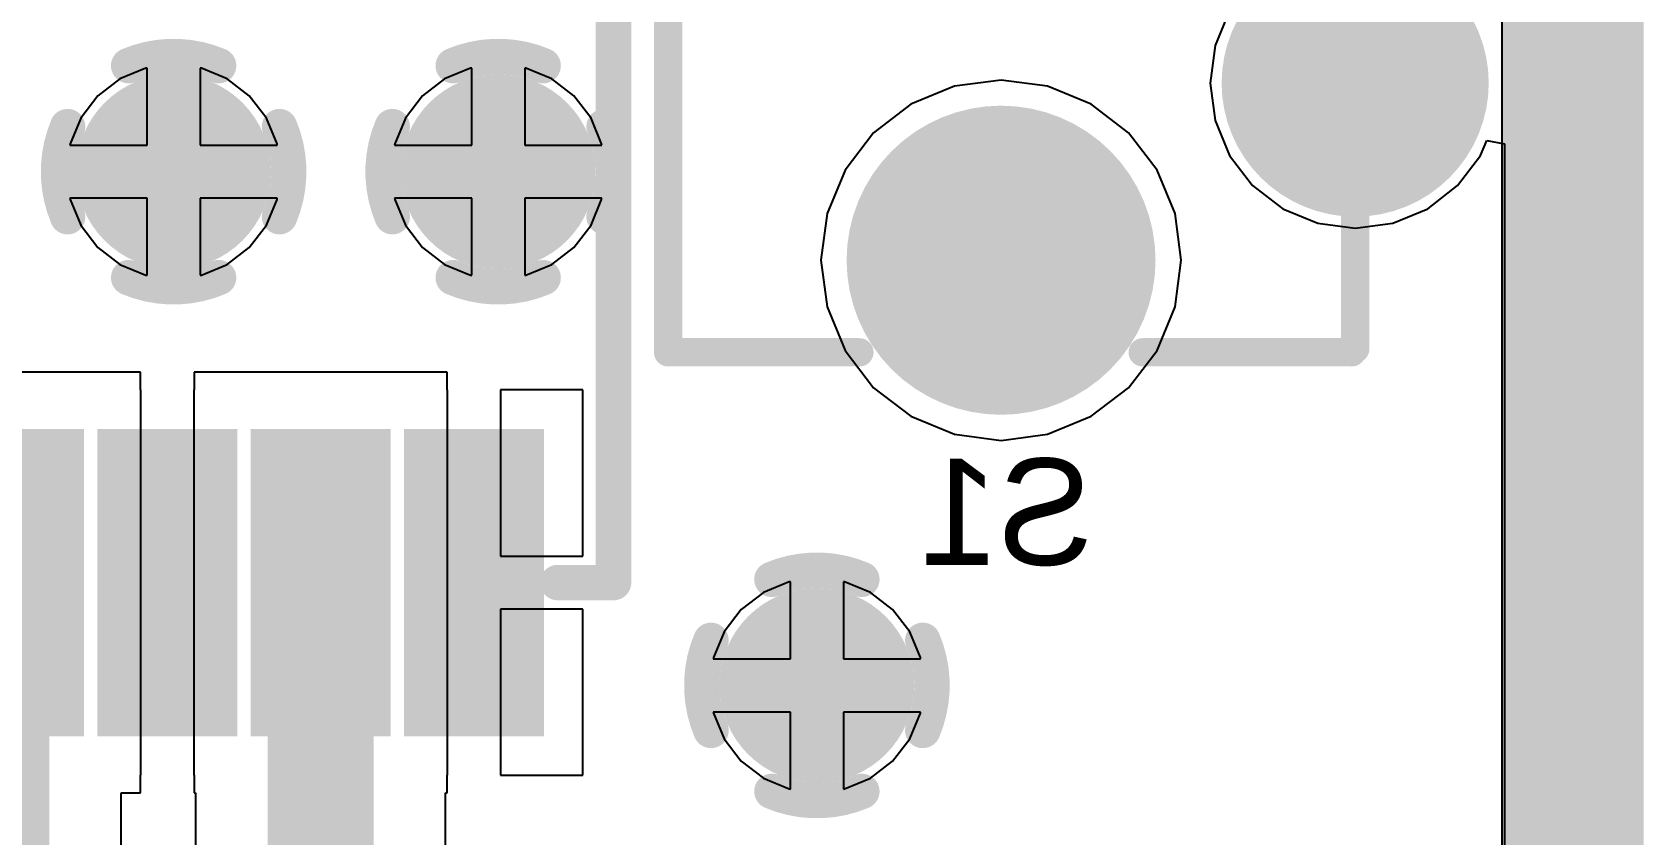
# Model space of a CAD drawing. Extents: x 68.2 to 119.3, y 46.6 to 104.3.
# Drawn here: x 107.69 to 119.25, y 56.71 to 62.47 of the extents above; entities that cross this region are included whole.
import ezdxf

# ---------------------------------------------------------------- set-up
doc = ezdxf.new("R2010")
doc.units = 0
doc.layers.get('0').update_dxf_attribs({"linetype": 'CONTINUOUS'})
for name, color, linetype in [('BOTTOMLAYER', 5, 'CONTINUOUS'), ('BOTTOMOVERLAY', 54, 'CONTINUOUS'), ('BOTTOMSOLDER', 6, 'CONTINUOUS'), ('INTERNALPLANE1', 76, 'CONTINUOUS'), ('INTERNALPLANE2', 16, 'CONTINUOUS'), ('KEEPOUTLAYER', 6, 'CONTINUOUS'), ('MULTILAYER', 9, 'CONTINUOUS'), ('TOPLAYER', 1, 'CONTINUOUS'), ('TOPOVERLAY', 2, 'CONTINUOUS'), ('TOPPASTE', 8, 'CONTINUOUS'), ('TOPSOLDER', 216, 'CONTINUOUS')]:
    doc.layers.add(name, color=color, linetype=linetype)

# ---------------------------------------------------------------- blocks, each defined once
blk = doc.blocks.new('NEO_M8N_10')
at = {"layer": 'TOPLAYER'}
for points in [[(10.3, 1), (10.3, -1), (11.1, 1), (11.1, -1)], [(11.4, 1), (11.4, -1), (12.2, 1), (12.2, -1)], [(12.5, 1), (12.5, -1), (13.3, 1), (13.3, -1)], [(13.6, 1), (13.6, -1), (14.4, 1), (14.4, -1)]]:
    blk.add_solid(points, dxfattribs=at)
at = {"layer": 'TOPOVERLAY', "const_width": 0.254}
for points in [[(15, 12.2), (15, 0)], [(14.6, 0), (15, 0)]]:
    blk.add_lwpolyline(points, dxfattribs=at)
at = {"layer": 'TOPOVERLAY', "const_width": 0.127}
for points in [[(14.536, 0, 1), (14.663, 0, 1)], [(14.937, 0, 1), (15.064, 0, 1)], [(14.937, 0, 1), (15.064, 0, 1)]]:
    blk.add_lwpolyline(points, format="xyb", close=True, dxfattribs=at)
at = {"layer": 'TOPPASTE'}
for points in [[(10.3, 1), (10.3, -1), (11.1, 1), (11.1, -1)], [(11.4, 1), (11.4, -1), (12.2, 1), (12.2, -1)], [(12.5, 1), (12.5, -1), (13.3, 1), (13.3, -1)], [(13.6, 1), (13.6, -1), (14.4, 1), (14.4, -1)]]:
    blk.add_solid(points, dxfattribs=at)
at = {"layer": 'TOPSOLDER'}
for points in [[(10.198, 1.102), (10.198, -1.102), (11.202, 1.102), (11.202, -1.102)], [(11.298, 1.102), (11.298, -1.102), (12.302, 1.102), (12.302, -1.102)], [(12.398, 1.102), (12.398, -1.102), (13.402, 1.102), (13.402, -1.102)], [(13.498, 1.102), (13.498, -1.102), (14.502, 1.102), (14.502, -1.102)]]:
    blk.add_solid(points, dxfattribs=at)
blk = doc.blocks.new('KEY2_B_49')
at = {"layer": 'BOTTOMLAYER'}
for points, const_width in [([(-2.865, 0, 1), (-2.215, 0, 1)], 0.65), ([(2.215, 0, 1), (2.865, 0, 1)], 0.65), ([(-4.26, -2.54, 1), (-3.36, -2.54, 1)], 0.9), ([(3.36, -2.54, 1), (4.26, -2.54, 1)], 0.9)]:
    blk.add_lwpolyline(points, format="xyb", close=True, dxfattribs=dict(at, const_width=const_width))
at = {"layer": 'BOTTOMOVERLAY', "const_width": 0.203}
for points in [[(-4.47, -0.025), (-4.445, 0)], [(-4.47, -1.524), (-4.47, -0.025)], [(-3.327, 0), (-4.445, 0)], [(4.445, 0), (3.327, 0)], [(4.47, -0.025), (4.445, 0)], [(4.47, -1.524), (4.47, -0.025)], [(-4.47, -4.928), (-4.47, -3.556)], [(4.47, -4.928), (4.47, -3.556)], [(4.47, -4.928), (-4.47, -4.928)]]:
    blk.add_lwpolyline(points, dxfattribs=at)
at = {"layer": 'BOTTOMOVERLAY', "const_width": 0.102}
for points in [[(-4.521, -0.025, 1), (-4.42, -0.025, 1)], [(-4.521, -0.025, 1), (-4.42, -0.025, 1)], [(-4.496, 0, 1), (-4.394, 0, 1)], [(-4.496, 0, 1), (-4.394, 0, 1)], [(-3.378, 0, 1), (-3.277, 0, 1)], [(3.277, 0, 1), (3.378, 0, 1)], [(4.394, 0, 1), (4.496, 0, 1)], [(4.394, 0, 1), (4.496, 0, 1)], [(4.42, -0.025, 1), (4.521, -0.025, 1)], [(4.42, -0.025, 1), (4.521, -0.025, 1)], [(-4.521, -1.524, 1), (-4.42, -1.524, 1)], [(4.42, -1.524, 1), (4.521, -1.524, 1)], [(-4.521, -3.556, 1), (-4.42, -3.556, 1)], [(4.42, -3.556, 1), (4.521, -3.556, 1)], [(-4.521, -4.928, 1), (-4.42, -4.928, 1)], [(-4.521, -4.928, 1), (-4.42, -4.928, 1)], [(4.42, -4.928, 1), (4.521, -4.928, 1)], [(4.42, -4.928, 1), (4.521, -4.928, 1)]]:
    blk.add_lwpolyline(points, format="xyb", close=True, dxfattribs=at)
at = {"layer": 'BOTTOMSOLDER'}
for points, const_width in [([(-2.916, 0, 1), (-2.164, 0, 1)], 0.752), ([(2.164, 0, 1), (2.916, 0, 1)], 0.752), ([(-4.311, -2.54, 1), (-3.309, -2.54, 1)], 1.002), ([(3.309, -2.54, 1), (4.311, -2.54, 1)], 1.002)]:
    blk.add_lwpolyline(points, format="xyb", close=True, dxfattribs=dict(at, const_width=const_width))
at = {"layer": 'INTERNALPLANE1', "const_width": 0.254}
for points in [[(-3.049, 0.958, -0.249328), (-2.031, 0.958)], [(-3.498, -0.509, -0.249328), (-3.498, 0.509)], [(-1.582, 0.509, -0.249328), (-1.582, -0.509)], [(-2.031, -0.958, -0.249328), (-3.049, -0.958)]]:
    blk.add_lwpolyline(points, format="xyb", dxfattribs=at)
at = {"layer": 'INTERNALPLANE1'}
for points, const_width in [([(-3.113, 0.958, 1), (-2.986, 0.958, 1)], 0.127), ([(-2.094, 0.958, 1), (-1.967, 0.958, 1)], 0.127), ([(2.061, 0, 1), (3.019, 0, 1)], 0.958), ([(-3.561, 0.509, 1), (-3.434, 0.509, 1)], 0.127), ([(-1.646, 0.509, 1), (-1.519, 0.509, 1)], 0.127), ([(-3.561, -0.509, 1), (-3.434, -0.509, 1)], 0.127), ([(-1.646, -0.509, 1), (-1.519, -0.509, 1)], 0.127), ([(-3.113, -0.958, 1), (-2.986, -0.958, 1)], 0.127), ([(-2.094, -0.958, 1), (-1.967, -0.958, 1)], 0.127), ([(-4.364, -2.54, 1), (-3.256, -2.54, 1)], 1.108), ([(3.256, -2.54, 1), (4.364, -2.54, 1)], 1.108)]:
    blk.add_lwpolyline(points, format="xyb", close=True, dxfattribs=dict(at, const_width=const_width))
at = {"layer": 'INTERNALPLANE2'}
for points, const_width in [([(-3.019, 0, 1), (-2.061, 0, 1)], 0.958), ([(2.061, 0, 1), (3.019, 0, 1)], 0.958), ([(-4.364, -2.54, 1), (-3.256, -2.54, 1)], 1.108), ([(3.256, -2.54, 1), (4.364, -2.54, 1)], 1.108)]:
    blk.add_lwpolyline(points, format="xyb", close=True, dxfattribs=dict(at, const_width=const_width))
at = {"layer": 'MULTILAYER'}
for points, const_width in [([(-2.865, 0, 1), (-2.215, 0, 1)], 0.65), ([(2.215, 0, 1), (2.865, 0, 1)], 0.65), ([(-4.26, -2.54, 1), (-3.36, -2.54, 1)], 0.9), ([(3.36, -2.54, 1), (4.26, -2.54, 1)], 0.9)]:
    blk.add_lwpolyline(points, format="xyb", close=True, dxfattribs=dict(at, const_width=const_width))
at = {"layer": 'TOPLAYER'}
for points, const_width in [([(-2.865, 0, 1), (-2.215, 0, 1)], 0.65), ([(2.215, 0, 1), (2.865, 0, 1)], 0.65), ([(-4.26, -2.54, 1), (-3.36, -2.54, 1)], 0.9), ([(3.36, -2.54, 1), (4.26, -2.54, 1)], 0.9)]:
    blk.add_lwpolyline(points, format="xyb", close=True, dxfattribs=dict(at, const_width=const_width))
at = {"layer": 'TOPSOLDER'}
for points, const_width in [([(-2.916, 0, 1), (-2.164, 0, 1)], 0.752), ([(2.164, 0, 1), (2.916, 0, 1)], 0.752), ([(-4.311, -2.54, 1), (-3.309, -2.54, 1)], 1.002), ([(3.309, -2.54, 1), (4.311, -2.54, 1)], 1.002)]:
    blk.add_lwpolyline(points, format="xyb", close=True, dxfattribs=dict(at, const_width=const_width))

msp = doc.modelspace()

# ---------------------------------------------------------------- linework, layer by layer
at = {"layer": 'BOTTOMLAYER'}
for p, q in [((116.282, 62.623), (116.178, 62.372)), ((116.178, 62.372), (116.143, 62.103)), ((108.509, 62.21), (108.323, 62.134)), ((108.517, 62.211), (108.509, 62.21)), ((108.517, 61.658), (108.517, 62.211)), ((108.907, 62.21), (108.898, 62.211)), ((108.898, 62.211), (108.898, 61.658)), ((109.092, 62.134), (108.907, 62.21)), ((110.837, 62.21), (110.652, 62.134)), ((110.846, 62.211), (110.837, 62.21)), ((110.846, 61.658), (110.846, 62.211)), ((111.235, 62.21), (111.227, 62.211)), ((111.227, 62.211), (111.227, 61.658)), ((111.42, 62.134), (111.235, 62.21)), ((108.323, 62.134), (108.164, 62.011)), ((109.251, 62.011), (109.092, 62.134)), ((110.652, 62.134), (110.493, 62.011)), ((111.579, 62.011), (111.42, 62.134)), ((114.308, 62.081), (113.997, 61.952)), ((114.643, 62.125), (114.308, 62.081)), ((114.977, 62.081), (114.643, 62.125)), ((115.289, 61.952), (114.977, 62.081)), ((116.143, 62.103), (116.178, 61.834)), ((108.164, 62.011), (108.042, 61.852)), ((109.373, 61.852), (109.251, 62.011)), ((110.493, 62.011), (110.37, 61.852)), ((111.702, 61.852), (111.579, 62.011)), ((108.042, 61.852), (107.965, 61.667)), ((109.45, 61.667), (109.373, 61.852)), ((110.37, 61.852), (110.294, 61.667)), ((111.778, 61.667), (111.702, 61.852)), ((113.997, 61.952), (113.729, 61.747)), ((115.556, 61.747), (115.289, 61.952)), ((113.729, 61.747), (113.524, 61.479)), ((115.762, 61.479), (115.556, 61.747)), ((116.178, 61.834), (116.282, 61.583)), ((107.965, 61.667), (107.964, 61.658)), ((107.964, 61.658), (108.517, 61.658)), ((108.898, 61.658), (109.451, 61.658)), ((109.451, 61.658), (109.45, 61.667)), ((110.294, 61.667), (110.293, 61.658)), ((110.293, 61.658), (110.846, 61.658)), ((111.227, 61.658), (111.78, 61.658)), ((111.78, 61.658), (111.778, 61.667)), ((118.083, 61.583), (118.128, 61.692)), ((118.128, 61.692), (118.253, 61.667)), ((118.253, 61.667), (118.253, 49.03)), ((116.282, 61.583), (116.447, 61.368)), ((117.918, 61.368), (118.083, 61.583)), ((113.524, 61.479), (113.395, 61.167)), ((115.891, 61.167), (115.762, 61.479)), ((108.517, 61.278), (107.964, 61.278)), ((107.964, 61.278), (107.965, 61.269)), ((107.965, 61.269), (108.042, 61.084)), ((108.517, 60.725), (108.517, 61.278)), ((109.451, 61.278), (108.898, 61.278)), ((108.898, 61.278), (108.898, 60.725)), ((109.373, 61.084), (109.45, 61.269)), ((109.45, 61.269), (109.451, 61.278)), ((110.846, 61.278), (110.293, 61.278)), ((110.293, 61.278), (110.294, 61.269)), ((110.294, 61.269), (110.37, 61.084)), ((110.846, 60.725), (110.846, 61.278)), ((111.78, 61.278), (111.227, 61.278)), ((111.227, 61.278), (111.227, 60.725)), ((111.702, 61.084), (111.778, 61.269)), ((111.778, 61.269), (111.78, 61.278)), ((116.447, 61.368), (116.663, 61.202)), ((117.703, 61.202), (117.918, 61.368)), ((113.395, 61.167), (113.351, 60.833)), ((115.935, 60.833), (115.891, 61.167)), ((116.663, 61.202), (116.914, 61.099)), ((117.452, 61.099), (117.703, 61.202)), ((108.042, 61.084), (108.164, 60.925)), ((109.251, 60.925), (109.373, 61.084)), ((110.37, 61.084), (110.493, 60.925)), ((111.579, 60.925), (111.702, 61.084)), ((116.914, 61.099), (117.183, 61.063)), ((117.183, 61.063), (117.452, 61.099)), ((108.164, 60.925), (108.323, 60.802)), ((109.092, 60.802), (109.251, 60.925)), ((110.493, 60.925), (110.652, 60.802)), ((111.42, 60.802), (111.579, 60.925)), ((108.323, 60.802), (108.509, 60.726)), ((108.907, 60.726), (109.092, 60.802)), ((110.652, 60.802), (110.837, 60.726)), ((111.235, 60.726), (111.42, 60.802)), ((113.351, 60.833), (113.395, 60.499)), ((115.891, 60.499), (115.935, 60.833)), ((108.509, 60.726), (108.517, 60.725)), ((108.898, 60.725), (108.907, 60.726)), ((110.837, 60.726), (110.846, 60.725)), ((111.227, 60.725), (111.235, 60.726)), ((113.395, 60.499), (113.524, 60.187)), ((115.762, 60.187), (115.891, 60.499)), ((113.524, 60.187), (113.729, 59.919)), ((115.556, 59.919), (115.762, 60.187)), ((113.729, 59.919), (113.997, 59.714)), ((115.289, 59.714), (115.556, 59.919)), ((113.997, 59.714), (114.308, 59.585)), ((114.977, 59.585), (115.289, 59.714)), ((114.308, 59.585), (114.643, 59.541)), ((114.643, 59.541), (114.977, 59.585)), ((113.123, 58.527), (112.938, 58.451)), ((113.132, 58.528), (113.123, 58.527)), ((113.132, 57.975), (113.132, 58.528)), ((113.521, 58.527), (113.513, 58.528)), ((113.513, 58.528), (113.513, 57.975)), ((113.706, 58.451), (113.521, 58.527)), ((112.938, 58.451), (112.779, 58.328)), ((113.865, 58.328), (113.706, 58.451)), ((112.779, 58.328), (112.656, 58.169)), ((113.988, 58.169), (113.865, 58.328)), ((112.656, 58.169), (112.58, 57.984)), ((114.064, 57.984), (113.988, 58.169)), ((112.58, 57.984), (112.579, 57.975)), ((112.579, 57.975), (113.132, 57.975)), ((113.513, 57.975), (114.065, 57.975)), ((114.065, 57.975), (114.064, 57.984)), ((113.132, 57.594), (112.579, 57.594)), ((112.579, 57.594), (112.58, 57.586)), ((112.58, 57.586), (112.656, 57.401)), ((113.132, 57.042), (113.132, 57.594)), ((114.065, 57.594), (113.513, 57.594)), ((113.513, 57.594), (113.513, 57.042)), ((113.988, 57.401), (114.064, 57.586)), ((114.064, 57.586), (114.065, 57.594)), ((112.656, 57.401), (112.779, 57.242)), ((113.865, 57.242), (113.988, 57.401)), ((112.779, 57.242), (112.938, 57.119)), ((113.706, 57.119), (113.865, 57.242)), ((112.938, 57.119), (113.123, 57.043)), ((113.521, 57.043), (113.706, 57.119)), ((113.123, 57.043), (113.132, 57.042)), ((113.513, 57.042), (113.521, 57.043))]:
    msp.add_line(p, q, dxfattribs=at)
at = {"layer": 'BOTTOMLAYER', "const_width": 0.381}
for points in [[(108.517, 61.468, 1), (108.898, 61.468, 1)], [(110.846, 61.468, 1), (111.227, 61.468, 1)], [(113.132, 57.785, 1), (113.513, 57.785, 1)]]:
    msp.add_lwpolyline(points, format="xyb", close=True, dxfattribs=at)
at = {"layer": 'BOTTOMSOLDER', "const_width": 0.483}
for points in [[(108.466, 61.468, 1), (108.949, 61.468, 1)], [(110.795, 61.468, 1), (111.277, 61.468, 1)], [(113.081, 57.785, 1), (113.563, 57.785, 1)]]:
    msp.add_lwpolyline(points, format="xyb", close=True, dxfattribs=at)
at = {"layer": 'INTERNALPLANE1'}
msp.add_line((118.235, 101.473), (118.235, 49.53), dxfattribs=at)
at = {"layer": 'INTERNALPLANE1', "const_width": 1.016}
msp.add_lwpolyline([(118.745, 49.53), (118.745, 101.473)], dxfattribs=at)
at = {"layer": 'INTERNALPLANE1', "const_width": 0.254}
for points in [[(108.385, 62.228, -0.203452), (109.03, 62.228)], [(110.713, 62.228, -0.203452), (111.359, 62.228)], [(107.948, 61.145, -0.203452), (107.948, 61.791)], [(109.468, 61.791, -0.203452), (109.468, 61.145)], [(110.276, 61.145, -0.203452), (110.276, 61.791)], [(111.796, 61.791, -0.203452), (111.796, 61.145)], [(109.03, 60.708, -0.203452), (108.385, 60.708)], [(111.359, 60.708, -0.203452), (110.713, 60.708)], [(112.999, 58.545, -0.203452), (113.645, 58.545)], [(112.562, 57.462, -0.203452), (112.562, 58.108)], [(114.082, 58.108, -0.203452), (114.082, 57.462)], [(113.645, 57.025, -0.203452), (112.999, 57.025)]]:
    msp.add_lwpolyline(points, format="xyb", dxfattribs=at)
at = {"layer": 'INTERNALPLANE1', "const_width": 0.127}
for points in [[(108.322, 62.228, 1), (108.449, 62.228, 1)], [(108.967, 62.228, 1), (109.094, 62.228, 1)], [(110.65, 62.228, 1), (110.777, 62.228, 1)], [(111.295, 62.228, 1), (111.422, 62.228, 1)], [(107.884, 61.791, 1), (108.011, 61.791, 1)], [(109.404, 61.791, 1), (109.531, 61.791, 1)], [(110.213, 61.791, 1), (110.34, 61.791, 1)], [(111.732, 61.791, 1), (111.859, 61.791, 1)], [(107.884, 61.145, 1), (108.011, 61.145, 1)], [(109.404, 61.145, 1), (109.531, 61.145, 1)], [(110.213, 61.145, 1), (110.34, 61.145, 1)], [(111.732, 61.145, 1), (111.859, 61.145, 1)], [(108.322, 60.708, 1), (108.449, 60.708, 1)], [(108.967, 60.708, 1), (109.094, 60.708, 1)], [(110.65, 60.708, 1), (110.777, 60.708, 1)], [(111.295, 60.708, 1), (111.422, 60.708, 1)], [(112.936, 58.545, 1), (113.063, 58.545, 1)], [(113.581, 58.545, 1), (113.708, 58.545, 1)], [(112.499, 58.108, 1), (112.626, 58.108, 1)], [(114.018, 58.108, 1), (114.145, 58.108, 1)], [(112.499, 57.462, 1), (112.626, 57.462, 1)], [(114.018, 57.462, 1), (114.145, 57.462, 1)], [(112.936, 57.025, 1), (113.063, 57.025, 1)], [(113.581, 57.025, 1), (113.708, 57.025, 1)]]:
    msp.add_lwpolyline(points, format="xyb", close=True, dxfattribs=at)
at = {"layer": 'INTERNALPLANE2'}
msp.add_line((118.235, 101.473), (118.235, 49.53), dxfattribs=at)
at = {"layer": 'INTERNALPLANE2', "const_width": 1.016}
msp.add_lwpolyline([(118.745, 49.53), (118.745, 101.473)], dxfattribs=at)
at = {"layer": 'INTERNALPLANE2', "const_width": 0.699}
for points in [[(108.358, 61.468, 1), (109.057, 61.468, 1)], [(110.687, 61.468, 1), (111.385, 61.468, 1)], [(112.973, 57.785, 1), (113.671, 57.785, 1)]]:
    msp.add_lwpolyline(points, format="xyb", close=True, dxfattribs=at)
at = {"layer": 'KEEPOUTLAYER', "const_width": 0.203}
msp.add_lwpolyline([(118.745, 49.03), (118.745, 101.473)], dxfattribs=at)
at = {"layer": 'MULTILAYER', "const_width": 0.381}
for points in [[(108.517, 61.468, 1), (108.898, 61.468, 1)], [(110.846, 61.468, 1), (111.227, 61.468, 1)], [(113.132, 57.785, 1), (113.513, 57.785, 1)]]:
    msp.add_lwpolyline(points, format="xyb", close=True, dxfattribs=at)
at = {"layer": 'TOPLAYER'}
for p, q in [((116.282, 62.623), (116.178, 62.372)), ((116.178, 62.372), (116.143, 62.103)), ((108.509, 62.21), (108.323, 62.134)), ((108.517, 62.211), (108.509, 62.21)), ((108.517, 61.658), (108.517, 62.211)), ((108.907, 62.21), (108.898, 62.211)), ((108.898, 62.211), (108.898, 61.658)), ((109.092, 62.134), (108.907, 62.21)), ((110.837, 62.21), (110.652, 62.134)), ((110.846, 62.211), (110.837, 62.21)), ((110.846, 61.658), (110.846, 62.211)), ((111.235, 62.21), (111.227, 62.211)), ((111.227, 62.211), (111.227, 61.658)), ((111.42, 62.134), (111.235, 62.21)), ((108.323, 62.134), (108.164, 62.011)), ((109.251, 62.011), (109.092, 62.134)), ((110.652, 62.134), (110.493, 62.011)), ((111.579, 62.011), (111.42, 62.134)), ((114.308, 62.081), (113.997, 61.952)), ((114.643, 62.125), (114.308, 62.081)), ((114.977, 62.081), (114.643, 62.125)), ((115.289, 61.952), (114.977, 62.081)), ((116.143, 62.103), (116.178, 61.834)), ((108.164, 62.011), (108.042, 61.852)), ((109.373, 61.852), (109.251, 62.011)), ((110.493, 62.011), (110.37, 61.852)), ((111.702, 61.852), (111.579, 62.011)), ((108.042, 61.852), (107.965, 61.667)), ((109.45, 61.667), (109.373, 61.852)), ((110.37, 61.852), (110.294, 61.667)), ((111.778, 61.667), (111.702, 61.852)), ((113.997, 61.952), (113.729, 61.747)), ((115.556, 61.747), (115.289, 61.952)), ((113.729, 61.747), (113.524, 61.479)), ((115.762, 61.479), (115.556, 61.747)), ((116.178, 61.834), (116.282, 61.583)), ((107.965, 61.667), (107.964, 61.658)), ((107.964, 61.658), (108.517, 61.658)), ((108.898, 61.658), (109.451, 61.658)), ((109.451, 61.658), (109.45, 61.667)), ((110.294, 61.667), (110.293, 61.658)), ((110.293, 61.658), (110.846, 61.658)), ((111.227, 61.658), (111.78, 61.658)), ((111.78, 61.658), (111.778, 61.667)), ((118.083, 61.583), (118.128, 61.692)), ((118.128, 61.692), (118.253, 61.667)), ((118.253, 61.667), (118.253, 49.03)), ((116.282, 61.583), (116.447, 61.368)), ((117.918, 61.368), (118.083, 61.583)), ((113.524, 61.479), (113.395, 61.167)), ((115.891, 61.167), (115.762, 61.479)), ((108.517, 61.278), (107.964, 61.278)), ((107.964, 61.278), (107.965, 61.269)), ((107.965, 61.269), (108.042, 61.084)), ((108.517, 60.725), (108.517, 61.278)), ((109.451, 61.278), (108.898, 61.278)), ((108.898, 61.278), (108.898, 60.725)), ((109.373, 61.084), (109.45, 61.269)), ((109.45, 61.269), (109.451, 61.278)), ((110.846, 61.278), (110.293, 61.278)), ((110.293, 61.278), (110.294, 61.269)), ((110.294, 61.269), (110.37, 61.084)), ((110.846, 60.725), (110.846, 61.278)), ((111.78, 61.278), (111.227, 61.278)), ((111.227, 61.278), (111.227, 60.725)), ((111.702, 61.084), (111.778, 61.269)), ((111.778, 61.269), (111.78, 61.278)), ((116.447, 61.368), (116.663, 61.202)), ((117.703, 61.202), (117.918, 61.368)), ((113.395, 61.167), (113.351, 60.833)), ((115.935, 60.833), (115.891, 61.167)), ((116.663, 61.202), (116.914, 61.099)), ((117.452, 61.099), (117.703, 61.202)), ((108.042, 61.084), (108.164, 60.925)), ((109.251, 60.925), (109.373, 61.084)), ((110.37, 61.084), (110.493, 60.925)), ((111.579, 60.925), (111.702, 61.084)), ((116.914, 61.099), (117.183, 61.063)), ((117.183, 61.063), (117.452, 61.099)), ((108.164, 60.925), (108.323, 60.802)), ((109.092, 60.802), (109.251, 60.925)), ((110.493, 60.925), (110.652, 60.802)), ((111.42, 60.802), (111.579, 60.925)), ((108.323, 60.802), (108.509, 60.726)), ((108.907, 60.726), (109.092, 60.802)), ((110.652, 60.802), (110.837, 60.726)), ((111.235, 60.726), (111.42, 60.802)), ((113.351, 60.833), (113.395, 60.499)), ((115.891, 60.499), (115.935, 60.833)), ((108.509, 60.726), (108.517, 60.725)), ((108.898, 60.725), (108.907, 60.726)), ((110.837, 60.726), (110.846, 60.725)), ((111.227, 60.725), (111.235, 60.726)), ((113.395, 60.499), (113.524, 60.187)), ((115.762, 60.187), (115.891, 60.499)), ((113.524, 60.187), (113.729, 59.919)), ((115.556, 59.919), (115.762, 60.187)), ((108.471, 60.03), (106.655, 60.03)), ((108.471, 59.903), (108.471, 60.03)), ((110.671, 60.03), (108.855, 60.03)), ((108.855, 60.03), (108.855, 59.903)), ((110.671, 59.903), (110.671, 60.03)), ((108.472, 59.903), (108.471, 59.903)), ((108.472, 58.521), (108.472, 59.903)), ((108.855, 59.903), (108.853, 59.903)), ((108.853, 59.903), (108.853, 58.521)), ((110.672, 59.903), (110.671, 59.903)), ((110.672, 58.521), (110.672, 59.903)), ((111.644, 59.903), (111.053, 59.903)), ((111.053, 59.903), (111.053, 58.712)), ((111.644, 58.712), (111.644, 59.903)), ((113.729, 59.919), (113.997, 59.714)), ((115.289, 59.714), (115.556, 59.919)), ((113.997, 59.714), (114.308, 59.585)), ((114.977, 59.585), (115.289, 59.714)), ((114.308, 59.585), (114.643, 59.541)), ((114.643, 59.541), (114.977, 59.585)), ((111.053, 58.712), (111.644, 58.712)), ((108.472, 57.141), (108.472, 58.521)), ((108.853, 58.521), (108.853, 57.141)), ((110.672, 57.141), (110.672, 58.521)), ((113.123, 58.527), (112.938, 58.451)), ((113.132, 58.528), (113.123, 58.527)), ((113.132, 57.975), (113.132, 58.528)), ((113.521, 58.527), (113.513, 58.528)), ((113.513, 58.528), (113.513, 57.975)), ((113.706, 58.451), (113.521, 58.527)), ((112.938, 58.451), (112.779, 58.328)), ((113.865, 58.328), (113.706, 58.451)), ((111.644, 58.331), (111.053, 58.331)), ((111.053, 58.331), (111.053, 57.141)), ((111.644, 57.141), (111.644, 58.331)), ((112.779, 58.328), (112.656, 58.169)), ((113.988, 58.169), (113.865, 58.328)), ((112.656, 58.169), (112.58, 57.984)), ((114.064, 57.984), (113.988, 58.169)), ((112.58, 57.984), (112.579, 57.975)), ((112.579, 57.975), (113.132, 57.975)), ((113.513, 57.975), (114.065, 57.975)), ((114.065, 57.975), (114.064, 57.984)), ((113.132, 57.594), (112.579, 57.594)), ((112.579, 57.594), (112.58, 57.586)), ((112.58, 57.586), (112.656, 57.401)), ((113.132, 57.042), (113.132, 57.594)), ((114.065, 57.594), (113.513, 57.594)), ((113.513, 57.594), (113.513, 57.042)), ((113.988, 57.401), (114.064, 57.586)), ((114.064, 57.586), (114.065, 57.594)), ((112.656, 57.401), (112.779, 57.242)), ((113.865, 57.242), (113.988, 57.401)), ((112.779, 57.242), (112.938, 57.119)), ((113.706, 57.119), (113.865, 57.242)), ((108.471, 57.014), (108.471, 57.141)), ((108.471, 57.141), (108.472, 57.141)), ((108.853, 57.141), (108.855, 57.141)), ((108.855, 57.141), (108.855, 57.014)), ((110.671, 57.014), (110.671, 57.141)), ((110.671, 57.141), (110.672, 57.141)), ((111.053, 57.141), (111.644, 57.141)), ((112.938, 57.119), (113.123, 57.043)), ((113.521, 57.043), (113.706, 57.119)), ((108.331, 55.679), (108.331, 57.014)), ((108.331, 57.014), (108.471, 57.014)), ((108.855, 57.014), (108.866, 57.014)), ((108.866, 57.014), (108.866, 55.758)), ((110.659, 55.758), (110.659, 57.014)), ((110.659, 57.014), (110.671, 57.014)), ((113.123, 57.043), (113.132, 57.042)), ((113.513, 57.042), (113.521, 57.043))]:
    msp.add_line(p, q, dxfattribs=at)
for points, const_width in [([(117.183, 62.103), (117.183, 63.525)], 0.254), ([(109.763, 55.758), (109.763, 58.522)], 0.762), ([(107.563, 55.679), (107.563, 58.522)], 0.508)]:
    msp.add_lwpolyline(points, dxfattribs=dict(at, const_width=const_width))
for points, const_width in [([(117.119, 62.103, 1), (117.246, 62.103, 1)], 0.127), ([(108.517, 61.468, 1), (108.898, 61.468, 1)], 0.381), ([(110.846, 61.468, 1), (111.227, 61.468, 1)], 0.381), ([(109.572, 58.522, 1), (109.953, 58.522, 1)], 0.381), ([(107.436, 58.522, 1), (107.69, 58.522, 1)], 0.254), ([(113.132, 57.785, 1), (113.513, 57.785, 1)], 0.381)]:
    msp.add_lwpolyline(points, format="xyb", close=True, dxfattribs=dict(at, const_width=const_width))
at = {"layer": 'TOPSOLDER', "const_width": 0.483}
for points in [[(108.466, 61.468, 1), (108.949, 61.468, 1)], [(110.795, 61.468, 1), (111.277, 61.468, 1)], [(113.081, 57.785, 1), (113.563, 57.785, 1)]]:
    msp.add_lwpolyline(points, format="xyb", close=True, dxfattribs=at)

# ---------------------------------------------------------------- block references
for name, p, rotation in [('NEO_M8N_10', (96.863, 58.522), 360), ('KEY2_B_49', (117.183, 64.643), 270)]:
    msp.add_blockref(name, p, dxfattribs=dict(rotation=rotation))

# ---------------------------------------------------------------- texts
at = {"layer": 'BOTTOMOVERLAY', "text_generation_flag": 2}
msp.add_text('S1', height=0.762, rotation=360, dxfattribs=at).set_placement((115.303, 58.649))

doc.saveas('drawing.dxf')
